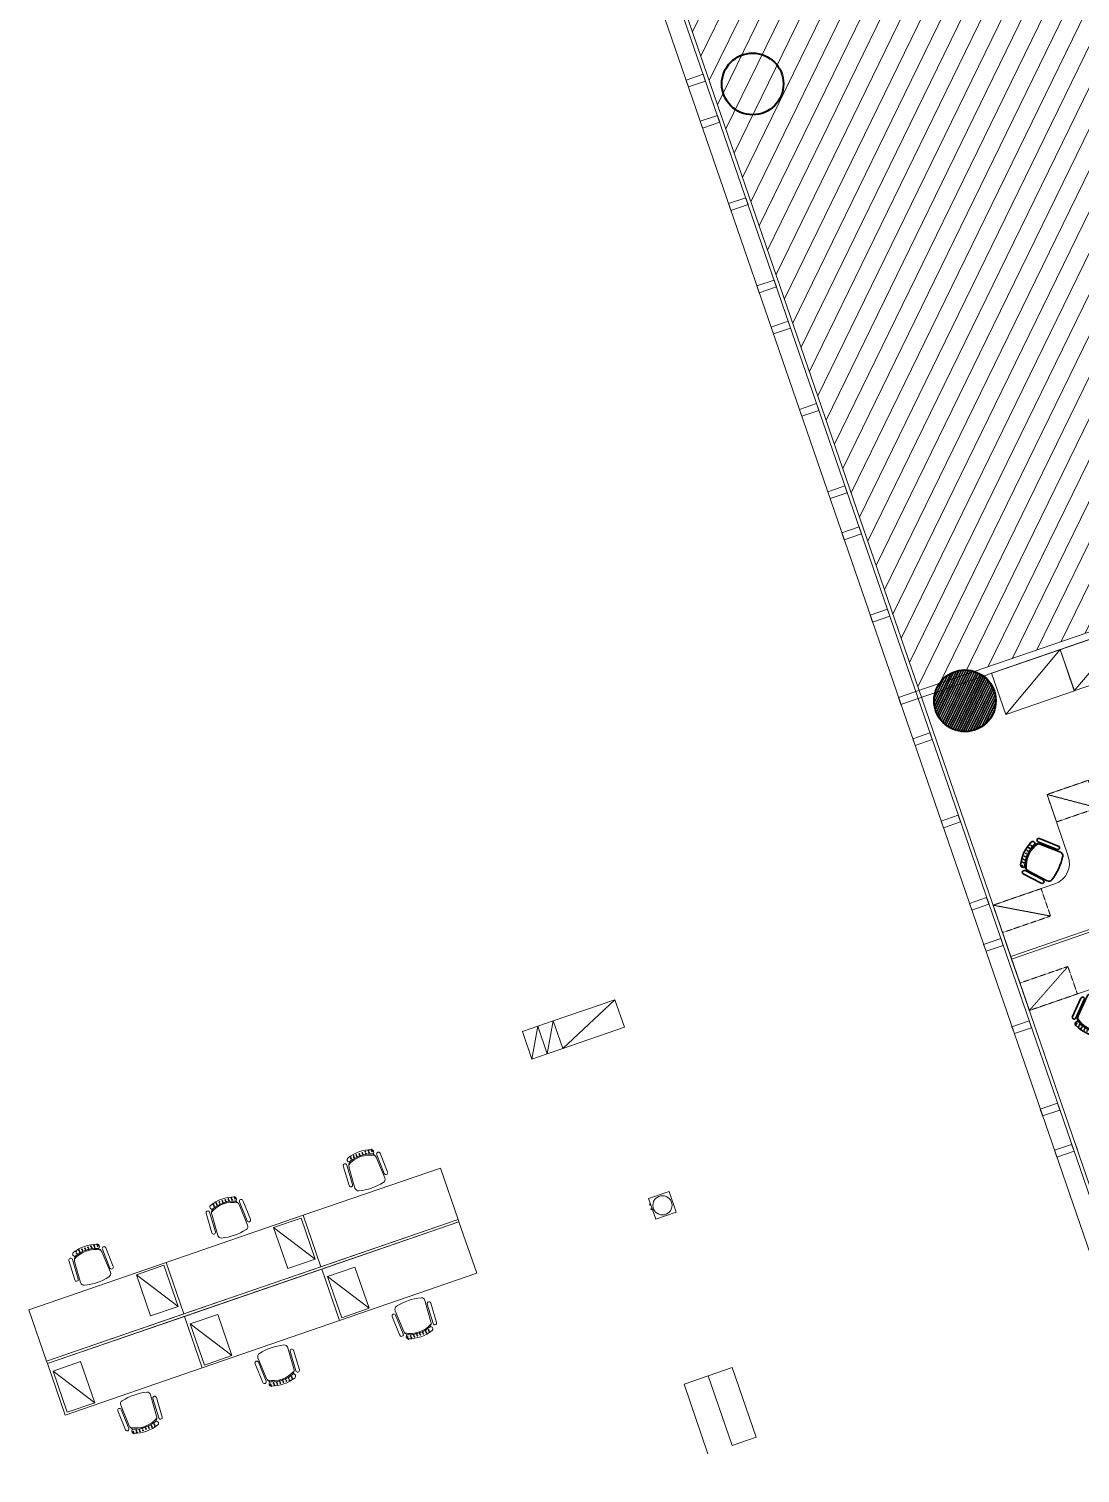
# Model space of a CAD drawing. Extents: x 760773 to 1075934, y 719259 to 1013331.
# Drawn here: x 771828 to 786319, y 779081 to 798987 of the extents above; entities that cross this region are included whole.
import ezdxf

# ---------------------------------------------------------------- set-up
doc = ezdxf.new("R2010")
doc.units = 0
doc.header["$MEASUREMENT"] = 0
doc.linetypes.add('HIDDEN', pattern=[0.375, 0.25, -0.125])
for name, color, linetype, lineweight in [('27', 7, 'Continuous', 0), ('72471 FF-FUR', 9, 'Continuous', 30), ('A-Glaz', 5, 'Continuous', 30), ('A-WALL', 2, 'Continuous', 0), ('spare0', 7, 'Continuous', 0)]:
    doc.layers.add(name, color=color, linetype=linetype, lineweight=lineweight)
doc.layers.add('a-hatch', color=5, linetype='Continuous')
doc.layers.add('e-b-shell', color=253, linetype='Continuous')

# ---------------------------------------------------------------- blocks, each defined once
blk = doc.blocks.new('AnonymousCell')
at = {"layer": 'e-b-shell', "lineweight": 0, "flags": 128}
for points in [[(-22.897, 11.205), (-22.864, 11.111), (-22.628, 11.192), (-22.66, 11.287), (-22.897, 11.205)], [(-21.92, 8.369), (-21.887, 8.274), (-21.651, 8.356), (-21.684, 8.45), (-21.92, 8.369)], [(-20.943, 5.532), (-20.911, 5.438), (-20.674, 5.519), (-20.707, 5.614), (-20.943, 5.532)], [(-19.967, 2.696), (-19.934, 2.601), (-19.698, 2.683), (-19.73, 2.777), (-19.967, 2.696)], [(-18.99, -0.141), (-18.957, -0.235), (-18.721, -0.154), (-18.753, -0.059), (-18.99, -0.141)], [(-18.013, -2.977), (-17.981, -3.072), (-17.744, -2.99), (-17.777, -2.896), (-18.013, -2.977)]]:
    blk.add_lwpolyline(points, dxfattribs=at)
blk = doc.blocks.new('AnonymousCell2')
at = {"layer": 'e-b-shell', "lineweight": 0, "flags": 128}
for points in [[(-22.897, 11.205), (-22.864, 11.111), (-22.628, 11.192), (-22.66, 11.287), (-22.897, 11.205)], [(-21.92, 8.369), (-21.887, 8.274), (-21.651, 8.356), (-21.684, 8.45), (-21.92, 8.369)], [(-20.943, 5.532), (-20.911, 5.438), (-20.674, 5.519), (-20.707, 5.614), (-20.943, 5.532)], [(-19.967, 2.696), (-19.934, 2.601), (-19.698, 2.683), (-19.73, 2.777), (-19.967, 2.696)], [(-18.99, -0.141), (-18.957, -0.235), (-18.721, -0.154), (-18.753, -0.059), (-18.99, -0.141)], [(-18.013, -2.977), (-17.981, -3.072), (-17.744, -2.99), (-17.777, -2.896), (-18.013, -2.977)]]:
    blk.add_lwpolyline(points, dxfattribs=at)
blk = doc.blocks.new('X301')
at = {"color": 0}
for p in [(36290.625, 43356.25), (36334.375, 43356.25), (36378.125, 43356.25), (36421.875, 43356.25), (36465.625, 43356.25), (36509.375, 43356.25), (36553.125, 43356.25), (36596.875, 43356.25)]:
    blk.add_point(p, dxfattribs=at)
blk = doc.blocks.new('c7_21')
at = {"color": 0, "linetype": 'ByBlock', "lineweight": -2}
for p, q in [((-268, 415), (-281, 135)), ((-218, 411), (-231, 131)), ((-192, 467), (-192, 475)), ((192, 467), (192, 475)), ((218, 411), (231, 131)), ((268, 415), (281, 135)), ((-200, 380), (-218, 73)), ((199, 378), (217, 74))]:
    blk.add_line(p, q, dxfattribs=at)
for centre, radius, start, end in [((-243, 413), 25, 356.2298, 176.2298), ((-118, 372), 82, 119.0663, 178.9882), ((0, 76), 382, 59.7683, 120.2317), ((-167, 474), 25, 100.3884, 177.4438), ((-167, 466), 25, 177.4438, 294.5277), ((0, 4), 524, 70.4182, 109.1761), ((0, 4), 467, 70.4182, 109.1761), ((167, 466), 25, 245.4723, 2.5562), ((117, 372), 82.3, 1.0429, 60.6025), ((167, 474), 25, 2.5562, 69.1297), ((243, 413), 25, 3.7702, 183.7702), ((-256, 133), 25, 176.2298, 356.2298), ((-168, 69), 50, 176.2298, 256.6171), ((-2, 764), 764, 256.6171, 283.7289), ((167, 70), 50, 283.7289, 3.7913), ((256, 133), 25, 183.7702, 3.7702)]:
    blk.add_arc(centre, radius, start, end, dxfattribs=at)
for p in [(-36463, -42857), (-36463, -42882)]:
    blk.add_blockref('X301', p, dxfattribs=at)
blk = doc.blocks.new('X7')
at = {"color": 0}
for p in [(36.290625, 43.35625), (36.334375, 43.35625), (36.378125, 43.35625), (36.421875, 43.35625), (36.465625, 43.35625), (36.509375, 43.35625), (36.553125, 43.35625), (36.596875, 43.35625)]:
    blk.add_point(p, dxfattribs=at)
blk = doc.blocks.new('c71')
at = {"color": 0, "linetype": 'ByBlock'}
for p, q in [((-0.268, 0.415), (-0.281, 0.135)), ((-0.218, 0.411), (-0.231, 0.131)), ((-0.192, 0.467), (-0.192, 0.475)), ((0.192, 0.467), (0.192, 0.475)), ((0.218, 0.411), (0.231, 0.131)), ((0.268, 0.415), (0.281, 0.135)), ((-0.2, 0.38), (-0.218, 0.073)), ((0.199, 0.378), (0.217, 0.074))]:
    blk.add_line(p, q, dxfattribs=at)
for centre, radius, start, end in [((-0.243, 0.413), 0.025, 356.2298, 176.2298), ((-0.118, 0.372), 0.082, 119.0663, 178.9882), ((0, 0.076), 0.382, 59.7683, 120.2317), ((-0.167, 0.474), 0.025, 100.3884, 177.4438), ((-0.167, 0.466), 0.025, 177.4438, 294.5277), ((0, 0.004), 0.524, 70.4182, 109.1761), ((0, 0.004), 0.467, 70.4182, 109.1761), ((0.167, 0.466), 0.025, 245.4723, 2.5562), ((0.117, 0.372), 0.0823, 1.0429, 60.6025), ((0.167, 0.474), 0.025, 2.5562, 69.1297), ((0.243, 0.413), 0.025, 3.7702, 183.7702), ((-0.256, 0.133), 0.025, 176.2298, 356.2298), ((-0.168, 0.069), 0.05, 176.2298, 256.6171), ((-0.002, 0.764), 0.764, 256.6171, 283.7289), ((0.167, 0.07), 0.05, 283.7289, 3.7913), ((0.256, 0.133), 0.025, 183.7702, 3.7702)]:
    blk.add_arc(centre, radius, start, end, dxfattribs=at)
for p in [(-36.463, -42.857), (-36.463, -42.882)]:
    blk.add_blockref('X7', p, dxfattribs=at)
blk = doc.blocks.new('ws-20001')
at = {"lineweight": -2}
for p, q in [((-2.015, -0.815), (-2.015, -0.065)), ((-1.115, -0.815), (-2.015, -0.815)), ((-0.815, -2.015), (-0.815, -1.115)), ((-0.815, -2.015), (-0.03, -2.015)), ((-0.065, -2.015), (-0.815, -2.015))]:
    blk.add_line(p, q, dxfattribs=at)
at = {"linetype": 'HIDDEN', "lineweight": -2, "ltscale": 0.001}
for p, q in [((-2.015, -0.815), (-1.615, -0.215)), ((-0.815, -2.015), (-0.415, -1.315))]:
    blk.add_line(p, q, dxfattribs=at)
at = {"lineweight": -2, "extrusion": (0, 0, -1), "flags": 128}
for points in [[(0.065, -0.065), (2.015, -0.065), (2.015, -0.03), (0.065, -0.03), (0.065, -0.065)], [(0.065, -2.015), (0.065, -0.065), (0.03, -0.065), (0.03, -2.015)]]:
    blk.add_lwpolyline(points, dxfattribs=at)
at = {"lineweight": -2, "extrusion": (0, 0, -1)}
blk.add_lwpolyline([(0.065, -0.03), (0.03, -0.03), (0.03, -0.065), (0.065, -0.065)], close=True, dxfattribs=at)
at = {"linetype": 'HIDDEN', "lineweight": -2, "ltscale": 0.001, "flags": 128}
for points in [[(-1.615, -0.215), (-2.015, -0.215), (-2.015, -0.815), (-1.615, -0.815), (-1.615, -0.215)], [(-0.415, -1.315), (-0.815, -1.315), (-0.815, -2.015), (-0.415, -2.015), (-0.415, -1.315)]]:
    blk.add_lwpolyline(points, dxfattribs=at)
at = {"lineweight": -2}
blk.add_arc((-1.115, -1.115), 0.3, 0, 89.9862, dxfattribs=at)
at = {"lineweight": -2, "rotation": 136.37928158431}
blk.add_blockref('c71', (-0.996, -0.996), dxfattribs=at)
blk = doc.blocks.new('CAB1000-A1')
at = {"color": 0, "linetype": 'ByBlock', "lineweight": -2}
blk.add_line((0.45, 1), (0.05, 0.1), dxfattribs=at)
at = {"color": 0, "linetype": 'ByBlock', "lineweight": -2, "flags": 128}
blk.add_lwpolyline([(0.05, 0.1), (0.45, 0.1), (0.45, 1), (0.05, 1), (0.05, 0.1)], dxfattribs=at)
blk = doc.blocks.new('cab100020')
at = {"layer": '72471 FF-FUR', "lineweight": 0, "ltscale": 0.001}
blk.add_line((-0.893, 0.75), (0, 0), dxfattribs=at)
at = {"layer": '72471 FF-FUR', "lineweight": 0, "ltscale": 0.001, "flags": 128}
blk.add_lwpolyline([(0, 0), (-0.326, 0.946), (-0.893, 0.75), (-0.567, -0.195), (0, 0)], dxfattribs=at)

msp = doc.modelspace()

# ---------------------------------------------------------------- hatches: boundary and pattern name
at = {"layer": '27', "lineweight": 0, "true_color": 0x636466}
h = msp.add_hatch(dxfattribs=at)
h.set_pattern_fill('ANSI31', color=251, scale=2000)
h.set_pattern_definition([(244, (811611.96, 819556.77), (224.6985, -109.5928), [])])
h.paths.add_polyline_path([(801994.60271, 810545.9248), (800481.77299, 810025.01575), (800807.33131, 809079.4979), (790618.82767, 805571.41801), (794761.71859, 793539.58913), (784100.16858, 789868.52306), (777964.13202, 807693.61087), (800326.03156, 815391.80729)])
at = {"layer": 'a-hatch', "lineweight": 0}
h = msp.add_hatch(dxfattribs=at)
h.set_pattern_fill('ANSI32', color=256, scale=75)
h.set_pattern_definition([(244, (811611.96, 819556.772), (25.278583, -12.329189), []), (244, (811599.424, 819552.456), (25.278583, -12.329189), [])])
edge = h.paths.add_edge_path()
edge.add_arc((784731.55625, 789726.06045), 425, 0, 360)
edge = h.paths.add_edge_path()
edge.add_arc((787664.47619, 781208.23715), 425, 0, 360)

# ---------------------------------------------------------------- linework, layer by layer
at = {"layer": '72471 FF-FUR', "lineweight": 0, "ltscale": 0.001}
for p, q in [((778973.49437, 784861.3637), (779056.00892, 785312.82467)), ((778760.75235, 784788.11075), (778843.26691, 785239.57172)), ((775774.98646, 782029.62681), (775201.43813, 782466.71069)), ((773883.9493, 781378.4905), (773310.40098, 781815.57438)), ((775944.0193, 781789.38268), (776517.56762, 781352.2988)), ((774052.98215, 781138.24638), (774626.53047, 780701.16249)), ((772161.945, 780487.11007), (772735.49332, 780050.02618))]:
    msp.add_line(p, q, dxfattribs=at)
for points in [[(778973.49437, 784861.3637), (779186.23639, 784934.61665), (779056.00893, 785312.82467), (778843.26691, 785239.57172)], [(778760.75235, 784788.11075), (778973.49437, 784861.3637), (778843.26691, 785239.57172), (778630.52489, 785166.31877)]]:
    msp.add_lwpolyline(points, close=True, dxfattribs=at)
at = {"layer": '72471 FF-FUR', "lineweight": 0, "ltscale": 0.001, "flags": 128}
for points in [[(777500.66646, 783286.32659), (775609.62931, 782635.19028), (775853.80543, 781926.05135), (777744.84258, 782577.18766), (777500.66646, 783286.32659)], [(775609.62931, 782635.19028), (773718.59216, 781984.05397), (773962.76827, 781274.91504), (775853.80543, 781926.05135), (775609.62931, 782635.19028)], [(775201.43813, 782466.71069), (775579.64556, 782596.93795), (775774.98646, 782029.62681), (775396.77903, 781899.39955), (775201.43813, 782466.71069)], [(776109.37645, 781183.81921), (778000.4136, 781834.95552), (777756.23748, 782544.09445), (775865.20033, 781892.95814), (776109.37645, 781183.81921)], [(773718.59216, 781984.05397), (771827.55501, 781332.91766), (772071.73112, 780623.77873), (773962.76827, 781274.91504), (773718.59216, 781984.05397)], [(773310.40098, 781815.57438), (773688.60841, 781945.80164), (773883.9493, 781378.4905), (773505.74187, 781248.26324), (773310.40098, 781815.57438)], [(776517.56762, 781352.2988), (776139.36019, 781222.07154), (775944.0193, 781789.38268), (776322.22673, 781919.60994), (776517.56762, 781352.2988)], [(774218.33929, 780532.6829), (776109.37644, 781183.81921), (775865.20033, 781892.95814), (773974.16318, 781241.82184), (774218.33929, 780532.6829)], [(772327.30214, 779881.5466), (774218.33929, 780532.68291), (773974.16318, 781241.82184), (772083.12603, 780590.68553), (772327.30214, 779881.5466)], [(774626.53047, 780701.16249), (774248.32304, 780570.93523), (774052.98215, 781138.24638), (774431.18958, 781268.47364), (774626.53047, 780701.16249)], [(772735.49332, 780050.02618), (772357.28589, 779919.79892), (772161.945, 780487.11007), (772540.15243, 780617.33733), (772735.49332, 780050.02618)], [(781189.18685, 779347.60555), (780858.87416, 780306.90433), (781520.73821, 780534.80239), (781851.0509, 779575.50361)]]:
    msp.add_lwpolyline(points, dxfattribs=at)
at = {"layer": '72471 FF-FUR', "lineweight": 0}
for points in [[(780468.50742, 782581.23142), (780370.83697, 782864.88699), (780654.49255, 782962.55744), (780752.16299, 782678.90187)], [(780386.78121, 782772.74677), (780400.89057, 782777.60501), (780396.00955, 782791.78052), (780381.90019, 782786.92228)], [(780408.00335, 782711.11321), (780422.11271, 782715.97145), (780417.23169, 782730.14696), (780403.12233, 782725.28872)], [(772071.73112, 780623.77873), (777744.84258, 782577.18766), (777756.23748, 782544.09445), (772083.12603, 780590.68553)], [(781851.0509, 779575.50361), (781520.73788, 780534.80228), (781189.80619, 780420.85336), (781520.11921, 779461.55469)]]:
    msp.add_lwpolyline(points, close=True, dxfattribs=at)
msp.add_circle((780561.49998, 782771.89443), 132.69549, dxfattribs=at)
at = {"layer": 'A-Glaz', "linetype": 'Continuous', "lineweight": 0, "ltscale": 0.001}
msp.add_line((786248.98335, 783629.94315), (786281.54017, 783535.39129), dxfattribs=at)
at = {"layer": 'A-Glaz', "linetype": 'Continuous', "lineweight": 0, "ltscale": 0.001, "flags": 128}
msp.add_lwpolyline([(786281.53922, 783535.39096), (786281.53827, 783535.39064), (786248.98146, 783629.94249), (786248.9824, 783629.94282)], dxfattribs=at)
at = {"layer": 'A-WALL', "color": 2, "linetype": 'Continuous', "lineweight": 0, "ltscale": 0.001}
for p, q in [((794761.7186, 793539.58913), (784053.52998, 789852.4641)), ((794794.27543, 793445.03722), (784086.08773, 789757.91257)), ((786248.97829, 783629.9414), (786248.98146, 783629.94249)), ((786281.53511, 783535.38954), (786248.97829, 783629.9414)), ((786248.98146, 783629.94249), (786281.53827, 783535.39064)), ((786281.53827, 783535.39064), (786281.53511, 783535.38954))]:
    msp.add_line(p, q, dxfattribs=at)
at = {"layer": 'spare0', "color": 2, "linetype": 'Continuous', "lineweight": 13, "true_color": 0xfff500}
for p, q in [((796139.89738, 753983.42253), (777582.45114, 807878.07133)), ((777900.2557, 807722.98708), (796294.88395, 754301.19373))]:
    msp.add_line(p, q, dxfattribs=at)
at = {"layer": 'spare0', "color": 1, "linetype": 'Continuous', "lineweight": 0, "flags": 128}
msp.add_lwpolyline([(777961.20549, 807697.33446), (777961.20549, 807697.33446), (796325.32466, 754364.15548), (829796.89685, 765889.79951), (811434.81768, 819217.06035)], dxfattribs=at)
at = {"layer": 'spare0', "color": 2, "linetype": 'Continuous', "lineweight": 0, "flags": 128}
for points in [[(781472.81637, 796578.72235), (781505.37317, 796484.17049), (781741.79006, 796565.5754), (781709.23326, 796660.12726), (781472.81637, 796578.72235)], [(782449.51587, 793742.16525), (782482.07267, 793647.61339), (782718.48956, 793729.0183), (782685.93276, 793823.57016), (782449.51587, 793742.16525)], [(783426.21538, 790905.60815), (783458.77217, 790811.05629), (783695.18906, 790892.46121), (783662.63226, 790987.01307), (783426.21538, 790905.60815)], [(784402.91521, 788069.05016), (784435.47201, 787974.4983), (784671.8889, 788055.90321), (784639.3321, 788150.45507), (784402.91521, 788069.05016)], [(785379.61471, 785232.49306), (785412.17151, 785137.9412), (785648.5884, 785219.34611), (785616.0316, 785313.89797), (785379.61471, 785232.49306)]]:
    msp.add_lwpolyline(points, dxfattribs=at)
at = {"layer": 'spare0', "color": 5, "linetype": 'Continuous', "lineweight": 40}
for centre in [(781804.14555, 798227.8811), (784731.55625, 789726.06045)]:
    msp.add_circle(centre, 425, dxfattribs=at)

# ---------------------------------------------------------------- block references
at = {"color": 7, "linetype": 'Continuous', "lineweight": 0, "xscale": 999.9999999999975, "yscale": 999.9999999999975, "zscale": 999.9999999999975}
for name, p in [('AnonymousCell', (803783.42062, 787075.16286)), ('AnonymousCell2', (803978.82062, 786507.86286))]:
    msp.add_blockref(name, p, dxfattribs=at)
at = {"lineweight": 0, "xscale": 999.9999999999999, "yscale": 999.9999999999999, "zscale": 999.9999999999999, "rotation": 270}
for p in [(786238.9093, 789864.61506), (785293.38921, 789539.04644)]:
    msp.add_blockref('cab100020', p, dxfattribs=at)
at = {"layer": '72471 FF-FUR', "lineweight": 0, "ltscale": 0.001, "extrusion": (0, 0, -1)}
for name, p, xscale, yscale, zscale, rotation in [('ws-20001', (-787289.76542, 786794.48073), -1000.001580537663, 1000.001580537663, 1000.001580537663, 70.99999710236669), ('ws-20001', (-787258.8375, 786884.30193), 1000.001580537664, 1000.001580537664, 1000.001580537664, 71.00000289199825), ('CAB1000-A1', (-779985.25057, 785685.66934), 1000.001580537665, 1000.001580537665, 1000.001580537665, 251.0000007748416)]:
    msp.add_blockref(name, p, dxfattribs=dict(at, xscale=xscale, yscale=yscale, zscale=zscale, rotation=rotation))
at = {"layer": '72471 FF-FUR', "lineweight": 0, "ltscale": 0.001, "extrusion": (0, 0, -1), "zscale": -1}
for p, rotation in [((-776551.56418, 783010.37771), 340.8269828878543), ((-774660.52703, 782359.2414), 340.8269828878543), ((-772769.48988, 781708.10509), 340.8269828878543), ((-777058.47872, 781459.76809), 160.8269828878543), ((-775167.44157, 780808.63178), 160.8269828878543), ((-773276.40442, 780157.49547), 160.8269828878543)]:
    msp.add_blockref('c7_21', p, dxfattribs=dict(at, rotation=rotation))

doc.saveas('drawing.dxf')
